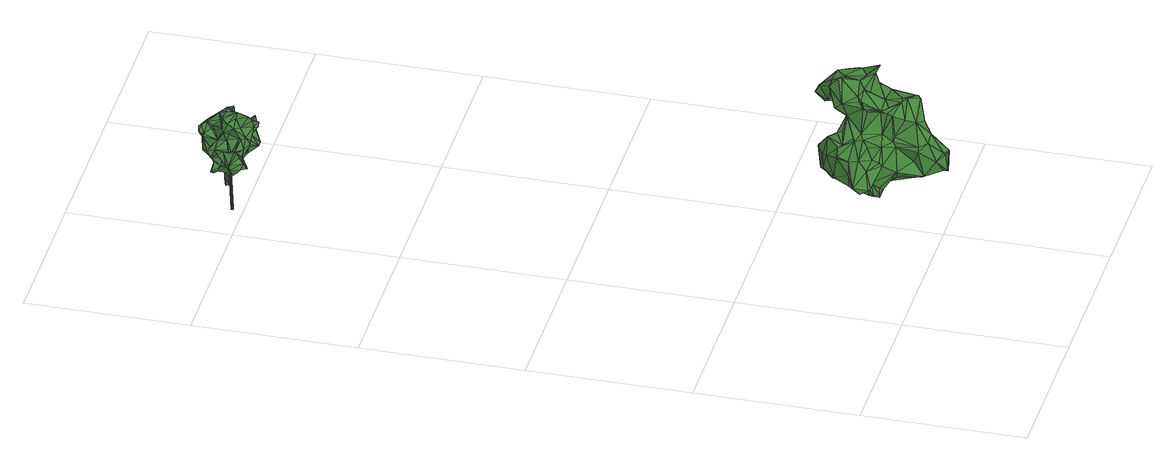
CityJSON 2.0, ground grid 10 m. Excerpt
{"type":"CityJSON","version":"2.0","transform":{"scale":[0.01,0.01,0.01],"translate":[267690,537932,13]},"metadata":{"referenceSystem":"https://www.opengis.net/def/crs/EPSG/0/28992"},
"CityObjects":{
"tree1":{"type":"SolitaryVegetationObject","attributes":{"gtid":465,"crown_width_m":3.5,"crown_median_z":18.24,"crown_r50_m":0.218,"crown_porosity":0.917,"trunk_H_m":4.5,"trunk_DBH_m":0.114,"trunk_radius_m":0.0569,"trunk_base_height_m":13.74,"original_gtid":"467"},"geometry":[{"type":"Solid","lod":"3","boundaries":[[[[0,1,2]],[[3,4,5]],[[6,7,8]],[[9,10,11]],[[12,13,14]],[[15,16,17]],[[18,19,20]],[[21,22,23]],[[24,25,2]],[[25,26,27]],[[28,29,30]],[[31,8,32]],[[6,8,31]],[[33,34,35]],[[36,34,33]],[[37,38,39]],[[18,20,40]],[[11,41,9]],[[42,43,44]],[[45,46,47]],[[48,49,50]],[[51,52,53]],[[33,35,54]],[[55,56,57]],[[58,59,60]],[[61,62,63]],[[64,62,61]],[[42,44,65]],[[9,66,67]],[[68,13,69]],[[65,39,42]],[[61,70,71]],[[72,70,61]],[[73,20,19]],[[40,20,73]],[[74,75,76]],[[77,48,78]],[[79,80,32]],[[37,65,69]],[[25,27,54]],[[81,82,83]],[[84,62,64]],[[26,13,12]],[[85,72,86]],[[87,69,13]],[[3,88,4]],[[89,88,3]],[[90,91,23]],[[90,23,92]],[[63,62,93]],[[94,95,96]],[[95,97,96]],[[4,88,98]],[[37,99,100]],[[35,34,2]],[[93,86,72]],[[15,17,7]],[[7,17,8]],[[31,101,6]],[[13,1,0]],[[102,103,104]],[[102,104,105]],[[79,106,80]],[[107,82,108]],[[24,2,1]],[[0,94,87]],[[13,0,87]],[[109,110,47]],[[9,41,66]],[[90,66,41]],[[58,111,112]],[[110,101,113]],[[50,78,48]],[[93,72,63]],[[19,114,73]],[[115,95,116]],[[117,118,119]],[[65,44,68]],[[3,120,121]],[[94,105,87]],[[28,122,29]],[[53,52,30]],[[123,124,64]],[[123,64,77]],[[65,37,39]],[[2,95,0]],[[94,0,95]],[[125,126,127]],[[128,123,78]],[[129,83,130]],[[55,41,11]],[[131,132,133]],[[45,127,134]],[[83,129,74]],[[67,122,135]],[[135,122,28]],[[136,117,68]],[[137,138,130]],[[5,139,3]],[[140,122,67]],[[65,68,69]],[[24,26,25]],[[26,24,1]],[[141,142,70]],[[28,143,135]],[[30,144,143]],[[13,26,1]],[[145,146,147]],[[145,147,148]],[[94,149,150]],[[96,149,94]],[[130,138,10]],[[26,12,27]],[[151,80,152]],[[153,62,84]],[[6,153,84]],[[129,154,33]],[[37,105,99]],[[30,120,53]],[[40,133,132]],[[83,76,50]],[[74,76,83]],[[5,4,98]],[[124,7,84]],[[18,155,19]],[[57,56,156]],[[129,54,74]],[[15,7,124]],[[17,16,43]],[[39,17,43]],[[42,39,43]],[[99,105,157]],[[127,45,125]],[[158,159,160]],[[87,105,37]],[[161,116,2]],[[95,2,116]],[[43,162,44]],[[51,163,100]],[[108,164,49]],[[165,166,167]],[[30,167,166]],[[30,166,165]],[[32,8,79]],[[30,143,28]],[[123,168,124]],[[169,170,171]],[[172,170,169]],[[40,132,18]],[[10,173,130]],[[76,75,174]],[[76,174,128]],[[10,175,173]],[[67,175,9]],[[100,38,37]],[[120,30,29]],[[52,102,30]],[[92,22,90]],[[92,23,22]],[[19,155,114]],[[68,44,162]],[[18,114,155]],[[60,59,85]],[[176,177,178]],[[176,179,177]],[[151,38,180]],[[171,180,38]],[[91,181,23]],[[58,182,59]],[[141,59,182]],[[59,141,85]],[[51,183,163]],[[32,125,31]],[[184,115,36]],[[161,36,115]],[[36,33,154]],[[53,183,51]],[[5,163,183]],[[185,90,41]],[[185,91,90]],[[21,23,181]],[[91,185,148]],[[184,186,144]],[[187,98,88]],[[145,156,178]],[[25,54,35]],[[25,35,2]],[[135,186,67]],[[7,6,84]],[[130,173,129]],[[64,124,84]],[[178,188,189]],[[111,190,107]],[[107,108,111]],[[141,182,191]],[[192,127,126]],[[144,115,184]],[[115,144,165]],[[81,83,50]],[[162,43,16]],[[8,17,39]],[[11,10,176]],[[193,189,194]],[[193,194,131]],[[94,195,105]],[[94,150,195]],[[196,149,97]],[[126,197,187]],[[81,50,49]],[[107,130,83]],[[147,146,3]],[[3,121,147]],[[168,198,27]],[[123,198,168]],[[162,16,15]],[[71,70,142]],[[89,126,88]],[[187,88,126]],[[71,142,191]],[[199,200,132]],[[3,139,120]],[[120,139,53]],[[183,139,5]],[[53,139,183]],[[192,89,146]],[[129,33,54]],[[71,201,61]],[[125,32,151]],[[15,124,202]],[[85,86,109]],[[11,176,55]],[[203,52,100]],[[100,52,51]],[[136,68,162]],[[192,126,89]],[[126,169,171]],[[80,151,32]],[[31,125,113]],[[140,21,121]],[[48,71,49]],[[77,71,48]],[[54,27,204]],[[54,204,74]],[[61,63,72]],[[62,86,93]],[[46,134,47]],[[200,18,132]],[[31,113,101]],[[134,133,73]],[[38,100,171]],[[171,100,163]],[[58,190,111]],[[76,128,78]],[[123,77,78]],[[29,122,120]],[[55,156,56]],[[106,205,152]],[[18,200,114]],[[109,200,199]],[[109,199,85]],[[15,168,162]],[[184,206,186]],[[30,102,195]],[[117,136,118]],[[69,87,207]],[[168,136,162]],[[168,118,136]],[[37,207,87]],[[69,207,37]],[[151,152,205]],[[97,208,196]],[[209,208,97]],[[10,138,176]],[[191,49,71]],[[114,134,73]],[[45,134,46]],[[187,210,98]],[[211,153,101]],[[211,101,110]],[[30,209,167]],[[174,75,198]],[[128,174,198]],[[199,132,131]],[[199,131,188]],[[199,188,85]],[[112,108,182]],[[191,182,108]],[[187,5,210]],[[200,134,114]],[[161,34,36]],[[47,134,109]],[[200,109,134]],[[134,127,193]],[[198,123,212]],[[9,175,10]],[[8,38,79]],[[39,38,8]],[[131,133,193]],[[134,193,133]],[[172,169,125]],[[125,169,126]],[[73,133,40]],[[115,165,167]],[[12,119,27]],[[117,119,12]],[[122,140,120]],[[85,188,60]],[[213,151,214]],[[102,52,103]],[[106,79,38]],[[110,113,47]],[[109,86,215]],[[5,171,163]],[[15,202,168]],[[107,190,216]],[[141,70,85]],[[126,171,197]],[[171,170,180]],[[148,57,145]],[[191,142,141]],[[138,179,176]],[[188,178,177]],[[50,76,78]],[[161,2,34]],[[143,186,135]],[[144,186,143]],[[168,119,118]],[[175,67,186]],[[175,186,206]],[[145,178,189]],[[146,189,193]],[[145,189,146]],[[203,105,104]],[[103,52,104]],[[112,182,58]],[[184,154,206]],[[38,205,106]],[[217,205,38]],[[190,58,216]],[[151,213,125]],[[172,214,170]],[[213,214,172]],[[160,159,218]],[[98,210,5]],[[147,181,148]],[[198,204,27]],[[140,67,66]],[[119,168,219]],[[148,181,91]],[[99,157,100]],[[120,140,121]],[[140,220,21]],[[27,219,168]],[[119,219,27]],[[117,12,14]],[[21,220,22]],[[206,154,175]],[[36,154,184]],[[173,175,154]],[[173,154,129]],[[21,181,121]],[[121,181,147]],[[217,38,151]],[[168,202,124]],[[109,211,110]],[[62,215,86]],[[191,108,49]],[[192,146,193]],[[95,167,97]],[[95,115,167]],[[193,127,192]],[[195,150,196]],[[97,149,96]],[[30,195,196]],[[30,165,144]],[[203,157,105]],[[100,157,203]],[[196,150,149]],[[203,104,52]],[[137,179,138]],[[185,41,57]],[[185,57,148]],[[61,201,64]],[[77,201,71]],[[64,201,77]],[[6,101,153]],[[97,167,209]],[[198,75,204]],[[74,204,75]],[[62,211,215]],[[195,102,105]],[[128,212,123]],[[198,212,128]],[[72,85,70]],[[117,14,68]],[[68,14,13]],[[146,89,3]],[[60,188,177]],[[60,177,58]],[[108,112,111]],[[83,82,107]],[[172,125,213]],[[47,113,45]],[[45,113,125]],[[180,170,214]],[[180,214,151]],[[115,116,161]],[[179,221,177]],[[179,137,221]],[[216,177,221]],[[216,221,137]],[[176,178,55]],[[58,177,216]],[[41,55,57]],[[196,208,30]],[[209,30,208]],[[217,151,205]],[[106,152,80]],[[187,197,5]],[[171,5,197]],[[66,90,220]],[[22,220,90]],[[66,220,140]],[[109,215,211]],[[108,82,164]],[[49,164,81]],[[82,81,164]],[[160,218,158]],[[137,222,216]],[[107,216,222]],[[130,222,137]],[[130,107,222]],[[153,211,62]],[[131,194,188]],[[189,188,194]],[[159,223,218]],[[158,223,159]],[[218,223,158]],[[57,156,145]],[[55,178,156]],[[224,225,226]],[[224,226,227]],[[227,226,228]],[[227,228,229]],[[226,225,230]],[[226,230,228]],[[228,230,231]],[[228,231,229]],[[230,225,232]],[[230,232,231]],[[231,232,233]],[[231,233,229]],[[232,225,234]],[[232,234,233]],[[233,234,235]],[[233,235,229]],[[234,225,236]],[[234,236,235]],[[235,236,237]],[[235,237,229]],[[236,225,238]],[[236,238,237]],[[237,238,239]],[[237,239,229]],[[238,225,240]],[[238,240,239]],[[239,240,241]],[[239,241,229]],[[240,225,242]],[[240,242,241]],[[241,242,243]],[[241,243,229]],[[242,225,244]],[[242,244,243]],[[243,244,245]],[[243,245,229]],[[244,225,246]],[[244,246,245]],[[245,246,247]],[[245,247,229]],[[246,225,248]],[[246,248,247]],[[247,248,249]],[[247,249,229]],[[248,225,250]],[[248,250,249]],[[249,250,251]],[[249,251,229]],[[250,225,252]],[[250,252,251]],[[251,252,253]],[[251,253,229]],[[252,225,254]],[[252,254,253]],[[253,254,255]],[[253,255,229]],[[254,225,256]],[[254,256,255]],[[255,256,257]],[[255,257,229]],[[256,225,258]],[[256,258,257]],[[257,258,259]],[[257,259,229]],[[258,225,260]],[[258,260,259]],[[259,260,261]],[[259,261,229]],[[260,225,262]],[[260,262,261]],[[261,262,263]],[[261,263,229]],[[262,225,264]],[[262,264,263]],[[263,264,265]],[[263,265,229]],[[264,225,266]],[[264,266,265]],[[265,266,267]],[[265,267,229]],[[266,225,268]],[[266,268,267]],[[267,268,269]],[[267,269,229]],[[268,225,270]],[[268,270,269]],[[269,270,271]],[[269,271,229]],[[270,225,272]],[[270,272,271]],[[271,272,273]],[[271,273,229]],[[272,225,224]],[[272,224,273]],[[273,224,227]],[[273,227,229]]]]}]},
"tree2":{"type":"SolitaryVegetationObject","attributes":{"gtid":427,"crown_width_m":7.19,"crown_median_z":16.85,"crown_r50_m":0.288,"crown_porosity":0.904,"trunk_H_m":3.76,"trunk_DBH_m":0.221,"trunk_radius_m":0.111,"trunk_base_height_m":13.09,"original_gtid":"428"},"geometry":[{"type":"Solid","lod":"3","boundaries":[[[[274,275,276]],[[277,278,279]],[[280,278,277]],[[281,282,283]],[[284,285,286]],[[287,288,289]],[[290,291,292]],[[293,294,295]],[[296,297,298]],[[299,300,301]],[[302,303,283]],[[304,305,306]],[[307,308,309]],[[310,285,311]],[[312,313,314]],[[315,316,307]],[[290,316,315]],[[317,318,319]],[[320,318,317]],[[321,322,323]],[[321,323,312]],[[324,314,313]],[[308,307,325]],[[326,327,305]],[[328,305,327]],[[301,329,330]],[[302,283,331]],[[332,333,334]],[[323,322,335]],[[292,336,327]],[[321,337,338]],[[339,340,341]],[[342,343,344]],[[345,346,347]],[[348,349,350]],[[351,352,353]],[[321,312,314]],[[308,354,355]],[[356,357,320]],[[358,359,360]],[[292,352,336]],[[335,361,324]],[[362,363,299]],[[279,363,362]],[[364,288,365]],[[366,365,288]],[[367,368,369]],[[320,317,356]],[[370,359,371]],[[339,371,359]],[[326,372,327]],[[370,373,374]],[[375,374,373]],[[376,309,355]],[[376,377,309]],[[378,285,379]],[[378,379,380]],[[381,298,382]],[[383,384,280]],[[385,343,286]],[[386,387,388]],[[386,388,347]],[[389,380,390]],[[279,384,383]],[[363,279,383]],[[391,392,393]],[[391,393,389]],[[326,316,372]],[[310,394,385]],[[371,394,395]],[[345,347,396]],[[291,310,292]],[[397,310,291]],[[322,338,398]],[[321,338,322]],[[399,400,401]],[[399,401,382]],[[367,402,368]],[[330,403,301]],[[404,357,405]],[[312,323,313]],[[314,337,321]],[[406,407,408]],[[409,350,375]],[[410,375,350]],[[352,411,336]],[[360,359,370]],[[344,398,342]],[[333,332,412]],[[413,414,415]],[[416,403,330]],[[348,409,417]],[[364,365,418]],[[387,419,294]],[[299,363,420]],[[421,407,282]],[[275,361,335]],[[379,285,284]],[[422,326,423]],[[295,294,419]],[[324,313,323]],[[389,324,361]],[[398,424,425]],[[425,424,426]],[[418,293,364]],[[387,294,418]],[[293,418,294]],[[427,398,338]],[[334,330,428]],[[335,322,357]],[[422,423,354]],[[369,377,376]],[[366,429,365]],[[367,369,430]],[[367,430,396]],[[397,394,310]],[[431,432,377]],[[342,433,379]],[[335,324,323]],[[434,340,339]],[[287,289,332]],[[290,327,372]],[[292,327,290]],[[408,421,435]],[[373,417,409]],[[295,436,293]],[[348,350,409]],[[291,290,315]],[[291,315,437]],[[364,293,436]],[[355,309,308]],[[376,304,438]],[[334,428,332]],[[301,439,440]],[[301,440,329]],[[431,315,432]],[[319,439,301]],[[400,399,441]],[[385,286,310]],[[307,309,377]],[[398,425,322]],[[375,373,409]],[[428,330,296]],[[442,443,444]],[[407,421,408]],[[320,357,425]],[[331,328,302]],[[445,277,279]],[[446,331,282]],[[295,447,289]],[[357,322,425]],[[357,275,335]],[[379,284,342]],[[382,410,381]],[[329,440,443]],[[329,443,441]],[[416,330,334]],[[448,449,392]],[[398,427,342]],[[337,342,427]],[[318,439,319]],[[365,387,418]],[[334,333,277]],[[373,450,451]],[[452,279,299]],[[279,362,299]],[[445,334,277]],[[438,453,454]],[[446,282,407]],[[411,352,351]],[[279,278,384]],[[278,280,384]],[[383,455,456]],[[456,457,383]],[[383,457,458]],[[396,430,345]],[[459,343,341]],[[344,343,459]],[[423,460,354]],[[415,461,413]],[[462,463,464]],[[366,349,465]],[[452,299,301]],[[453,438,306]],[[304,306,438]],[[466,388,467]],[[347,388,466]],[[339,359,434]],[[456,346,457]],[[457,346,345]],[[458,468,383]],[[469,470,471]],[[354,308,422]],[[456,455,346]],[[365,388,387]],[[472,297,329]],[[473,297,472]],[[375,410,474]],[[375,474,374]],[[466,467,367]],[[475,454,476]],[[295,412,447]],[[331,446,477]],[[478,331,477]],[[402,470,366]],[[479,340,434]],[[431,480,315]],[[311,285,378]],[[481,482,442]],[[428,296,483]],[[287,428,483]],[[363,414,420]],[[484,485,486]],[[424,481,487]],[[424,487,488]],[[424,482,481]],[[305,423,326]],[[422,308,325]],[[422,325,316]],[[310,286,285]],[[349,483,298]],[[483,288,287]],[[435,274,408]],[[377,432,307]],[[428,287,332]],[[461,489,490]],[[390,379,433]],[[390,433,337]],[[283,282,331]],[[277,412,419]],[[441,472,329]],[[307,316,325]],[[397,291,437]],[[482,344,459]],[[328,327,336]],[[491,371,339]],[[316,326,422]],[[439,318,440]],[[479,443,442]],[[434,400,443]],[[346,386,347]],[[488,440,318]],[[395,394,397]],[[459,341,492]],[[341,479,492]],[[493,344,482]],[[356,405,357]],[[393,380,389]],[[356,300,462]],[[333,412,277]],[[419,412,295]],[[395,486,371]],[[437,486,395]],[[404,275,357]],[[430,494,475]],[[369,475,494]],[[369,494,430]],[[304,423,305]],[[386,455,419]],[[361,275,274]],[[361,495,389]],[[274,276,408]],[[337,314,390]],[[392,274,435]],[[475,438,454]],[[404,405,464]],[[457,345,458]],[[434,359,358]],[[496,463,490]],[[462,497,420]],[[318,424,488]],[[318,426,424]],[[342,284,343]],[[496,498,408]],[[406,408,498]],[[289,447,412]],[[289,412,332]],[[328,499,302]],[[386,346,455]],[[404,276,275]],[[467,470,469]],[[367,467,469]],[[500,498,496]],[[297,296,330]],[[329,297,330]],[[324,389,390]],[[324,390,314]],[[315,307,432]],[[363,468,414]],[[383,468,363]],[[476,454,430]],[[475,476,430]],[[430,454,500]],[[445,279,452]],[[498,500,454]],[[465,402,366]],[[317,319,356]],[[396,466,367]],[[306,305,478]],[[490,463,461]],[[464,463,496]],[[500,496,490]],[[440,488,443]],[[411,448,499]],[[411,499,336]],[[442,487,481]],[[350,381,410]],[[470,429,366]],[[286,343,284]],[[341,343,491]],[[490,489,500]],[[461,500,489]],[[501,450,373]],[[345,461,415]],[[483,349,288]],[[299,420,497]],[[462,299,497]],[[320,426,318]],[[425,426,320]],[[502,301,300]],[[319,300,356]],[[487,444,488]],[[382,474,410]],[[484,315,503]],[[315,484,437]],[[406,446,407]],[[491,394,371]],[[419,455,277]],[[374,474,504]],[[358,374,504]],[[341,340,479]],[[423,304,460]],[[442,444,487]],[[505,479,442]],[[402,471,470]],[[404,464,276]],[[458,345,415]],[[461,463,420]],[[405,356,462]],[[405,462,464]],[[331,478,328]],[[305,328,478]],[[462,300,299]],[[469,471,367]],[[463,462,420]],[[502,300,319]],[[446,454,477]],[[446,498,454]],[[381,350,349]],[[400,504,401]],[[474,401,504]],[[306,477,453]],[[478,477,306]],[[453,477,454]],[[408,276,496]],[[464,496,276]],[[414,468,415]],[[458,415,468]],[[499,281,303]],[[372,316,290]],[[484,486,437]],[[400,434,504]],[[382,401,474]],[[461,430,500]],[[411,351,448]],[[448,351,449]],[[435,282,281]],[[506,480,465]],[[395,397,437]],[[302,499,303]],[[484,503,485]],[[485,450,486]],[[373,451,417]],[[348,417,451]],[[348,451,506]],[[434,358,504]],[[283,303,281]],[[435,421,282]],[[371,450,501]],[[373,370,501]],[[385,394,491]],[[486,450,371]],[[485,451,450]],[[371,501,370]],[[366,288,349]],[[465,349,506]],[[348,506,349]],[[393,311,378]],[[427,338,337]],[[342,337,433]],[[389,495,392]],[[274,495,361]],[[274,392,495]],[[365,429,467]],[[360,370,374]],[[328,336,499]],[[473,472,399]],[[382,473,399]],[[435,499,448]],[[435,281,499]],[[392,435,448]],[[441,399,472]],[[424,398,493]],[[493,398,344]],[[358,360,374]],[[491,343,385]],[[424,493,482]],[[459,492,505]],[[482,459,505]],[[482,505,442]],[[470,467,429]],[[492,479,505]],[[488,444,443]],[[406,498,446]],[[367,471,402]],[[461,420,413]],[[345,430,461]],[[414,413,420]],[[296,298,483]],[[502,319,301]],[[365,467,388]],[[339,341,491]],[[383,280,507]],[[507,277,455]],[[507,455,383]],[[507,280,277]],[[396,347,466]],[[289,288,508]],[[473,298,297]],[[473,382,298]],[[368,509,431]],[[402,509,368]],[[479,434,443]],[[441,443,400]],[[387,386,419]],[[377,369,368]],[[368,431,377]],[[376,475,369]],[[376,438,475]],[[452,301,403]],[[452,403,445]],[[295,508,436]],[[289,508,295]],[[445,403,334]],[[416,334,403]],[[349,298,381]],[[451,480,506]],[[485,480,451]],[[485,503,480]],[[315,480,503]],[[480,431,509]],[[480,509,465]],[[465,509,402]],[[311,392,510]],[[391,389,392]],[[393,378,380]],[[393,392,311]],[[510,310,311]],[[292,310,510]],[[355,354,460]],[[449,353,392]],[[392,353,510]],[[351,353,449]],[[292,353,352]],[[292,510,353]],[[355,460,376]],[[304,376,460]],[[379,390,380]],[[436,508,364]],[[288,364,508]],[[511,512,513]],[[511,513,514]],[[514,513,515]],[[514,515,516]],[[513,512,517]],[[513,517,515]],[[515,517,518]],[[515,518,516]],[[517,512,519]],[[517,519,518]],[[518,519,520]],[[518,520,516]],[[519,512,521]],[[519,521,520]],[[520,521,522]],[[520,522,516]],[[521,512,523]],[[521,523,522]],[[522,523,524]],[[522,524,516]],[[523,512,525]],[[523,525,524]],[[524,525,526]],[[524,526,516]],[[525,512,527]],[[525,527,526]],[[526,527,528]],[[526,528,516]],[[527,512,529]],[[527,529,528]],[[528,529,530]],[[528,530,516]],[[529,512,531]],[[529,531,530]],[[530,531,532]],[[530,532,516]],[[531,512,533]],[[531,533,532]],[[532,533,534]],[[532,534,516]],[[533,512,535]],[[533,535,534]],[[534,535,536]],[[534,536,516]],[[535,512,537]],[[535,537,536]],[[536,537,538]],[[536,538,516]],[[537,512,539]],[[537,539,538]],[[538,539,540]],[[538,540,516]],[[539,512,541]],[[539,541,540]],[[540,541,542]],[[540,542,516]],[[541,512,543]],[[541,543,542]],[[542,543,544]],[[542,544,516]],[[543,512,545]],[[543,545,544]],[[544,545,546]],[[544,546,516]],[[545,512,547]],[[545,547,546]],[[546,547,548]],[[546,548,516]],[[547,512,549]],[[547,549,548]],[[548,549,550]],[[548,550,516]],[[549,512,551]],[[549,551,550]],[[550,551,552]],[[550,552,516]],[[551,512,553]],[[551,553,552]],[[552,553,554]],[[552,554,516]],[[553,512,555]],[[553,555,554]],[[554,555,556]],[[554,556,516]],[[555,512,557]],[[555,557,556]],[[556,557,558]],[[556,558,516]],[[557,512,559]],[[557,559,558]],[[558,559,560]],[[558,560,516]],[[559,512,511]],[[559,511,560]],[[560,511,514]],[[560,514,516]]]]}]}
},
"vertices":[
[165,4075,749],[102,4083,746],[142,4006,767],[277,4064,510],[314,4102,496],[322,4095,522],[124,4191,485],[99,4204,507],[169,4202,532],[228,3892,527],[194,3891,521],[215,3914,500],[111,4092,681],[171,4122,727],[184,4105,676],[119,4209,587],[118,4211,597],[119,4211,588],[163,4060,244],[183,4085,225],[188,4077,233],[292,3959,480],[348,3942,489],[338,3955,475],[89,4078,739],[89,4052,714],[93,4085,706],[92,4078,644],[309,3945,644],[324,3971,576],[252,4001,627],[204,4201,460],[219,4223,491],[153,3992,656],[179,3952,717],[139,4013,726],[171,3925,701],[227,4204,638],[215,4185,577],[150,4237,612],[189,4063,248],[251,3929,503],[131,4236,646],[112,4231,619],[136,4220,656],[237,4173,378],[229,4167,359],[200,4163,363],[19,4060,561],[0,4024,482],[19,3996,560],[240,4129,569],[230,4052,629],[303,4069,545],[103,4017,677],[186,3953,468],[189,3964,470],[236,3983,479],[77,3959,435],[73,4007,388],[90,4010,394],[56,4085,437],[94,4129,451],[7,4131,422],[29,4134,504],[138,4222,657],[252,3929,504],[254,3923,588],[152,4190,671],[153,4191,672],[32,4042,450],[7,4043,478],[38,4104,413],[207,4098,264],[107,3976,604],[133,3993,593],[49,3997,555],[12,4095,545],[21,4060,561],[246,4260,556],[262,4239,513],[51,3988,542],[72,3960,506],[77,3953,559],[78,4160,486],[78,4038,383],[84,4079,404],[211,4119,717],[303,4104,488],[266,4084,474],[335,3923,481],[324,3954,461],[350,3942,488],[43,4123,394],[235,4087,733],[183,4047,741],[233,4060,726],[233,4059,724],[315,4112,487],[165,4163,641],[236,4177,613],[149,4162,475],[255,4053,667],[243,4054,663],[211,4076,679],[212,4108,697],[247,4259,556],[74,3959,506],[62,3954,468],[139,4099,366],[177,4141,403],[58,3929,451],[49,3924,448],[213,4185,449],[205,4099,264],[193,3952,702],[158,4010,739],[163,4163,641],[173,4150,605],[114,4080,658],[296,3991,561],[257,4009,500],[323,3970,575],[57,4119,542],[68,4168,522],[215,4185,450],[256,4105,484],[213,4146,423],[59,4033,538],[117,3949,614],[145,3929,555],[175,4015,328],[172,4063,297],[174,4064,297],[211,4098,361],[286,3932,625],[159,4168,623],[161,3971,535],[181,3949,513],[304,4069,544],[279,3979,551],[47,4006,391],[15,4028,452],[299,3939,657],[233,3936,655],[247,4009,471],[245,4053,458],[249,4009,472],[285,3979,459],[265,4059,725],[266,4060,725],[220,4221,491],[261,4239,515],[128,4164,474],[180,3918,657],[182,4086,226],[186,3990,462],[186,4105,675],[230,4050,629],[159,4066,604],[229,4034,605],[181,3952,718],[125,4203,600],[246,4137,565],[78,3979,494],[199,3962,669],[194,3972,605],[170,4022,679],[127,4121,567],[246,4103,491],[194,4129,546],[245,4138,563],[189,4126,480],[152,3930,575],[77,4025,524],[185,3936,601],[185,3953,469],[111,3986,446],[170,4002,433],[187,3964,471],[173,4190,543],[286,3980,461],[48,3964,435],[318,4079,543],[209,3894,676],[292,3957,479],[231,3910,639],[303,4106,490],[138,4019,391],[177,4039,416],[64,3954,468],[3,4017,453],[214,4081,452],[208,4081,380],[157,4048,368],[265,4054,678],[264,4053,679],[263,4086,499],[127,4065,578],[155,4048,368],[172,4065,297],[52,4075,505],[136,4171,510],[183,4087,629],[128,4055,619],[246,4238,524],[201,3897,647],[166,4186,667],[255,4051,668],[243,4052,663],[314,4113,489],[142,4128,451],[111,4058,523],[210,4188,458],[168,4153,525],[112,4089,444],[89,3985,472],[244,4238,523],[162,3981,616],[128,4057,619],[292,3957,481],[131,4021,468],[84,3977,517],[146,4018,661],[181,4045,74],[175,4045,74],[180,4046,74],[173,4063,524],[173,4064,524],[168,4063,524],[180,4048,74],[173,4066,524],[179,4049,74],[172,4067,524],[178,4050,74],[171,4068,524],[177,4051,74],[169,4069,524],[175,4051,74],[168,4069,523],[174,4051,74],[166,4069,523],[172,4050,74],[165,4068,523],[171,4049,74],[164,4067,523],[170,4048,74],[163,4066,523],[170,4047,74],[162,4065,524],[169,4045,74],[162,4063,524],[169,4044,74],[162,4062,524],[170,4042,74],[162,4061,524],[171,4041,74],[163,4059,524],[172,4040,74],[164,4058,524],[173,4040,74],[166,4058,524],[175,4039,74],[167,4057,524],[176,4039,74],[169,4058,524],[178,4040,74],[170,4058,524],[179,4041,74],[171,4059,524],[180,4042,74],[172,4060,524],[180,4043,74],[173,4061,524],
[1224,340,425],[1227,204,439],[1227,358,454],[1513,612,747],[1455,492,818],[1458,518,762],[1453,493,821],[973,431,275],[1009,464,367],[960,441,269],[1362,265,139],[1325,250,164],[1356,307,146],[1625,635,570],[1543,673,542],[1569,710,621],[1241,585,191],[1274,495,188],[1244,445,139],[1514,864,584],[1482,844,624],[1528,822,619],[1632,555,491],[1650,479,472],[1638,518,427],[1391,445,630],[1414,348,640],[1521,440,622],[950,487,245],[969,457,255],[1129,730,369],[1074,673,256],[1055,655,405],[1265,740,233],[1270,793,220],[1270,813,337],[1291,376,147],[1272,346,185],[1339,56,354],[1311,63,356],[1320,52,245],[1309,589,275],[1207,651,195],[1468,268,638],[1516,305,547],[1475,283,635],[1455,248,628],[1373,59,352],[1337,158,471],[1305,73,375],[1261,107,334],[1263,740,230],[1142,698,206],[1156,585,184],[1032,574,237],[1620,446,495],[1618,516,530],[936,525,290],[1643,663,661],[1608,628,685],[1601,589,678],[1255,154,457],[1099,467,149],[1403,84,246],[1374,62,350],[1512,408,167],[1574,366,210],[1489,365,185],[1411,251,237],[1440,346,180],[1412,253,239],[1226,663,668],[1305,705,785],[1312,760,722],[1531,681,370],[1552,592,418],[1659,681,346],[1120,415,149],[1129,414,124],[1162,401,161],[1203,785,231],[1267,816,337],[1381,307,667],[1300,238,562],[1596,448,275],[1502,490,159],[1513,535,183],[1223,206,408],[1389,540,648],[1360,562,701],[1487,827,502],[1465,808,522],[1504,642,514],[1299,653,544],[1263,669,456],[1253,697,451],[1515,525,129],[1498,490,158],[1193,612,183],[1567,592,217],[1575,587,223],[1631,665,235],[1230,749,428],[1255,751,359],[1308,241,181],[1314,213,196],[1271,192,212],[1663,601,325],[1709,491,378],[1339,582,773],[1453,492,818],[1420,364,189],[1390,763,721],[1435,851,639],[1402,769,661],[1238,175,238],[1318,81,245],[1277,249,236],[1184,326,276],[1278,246,221],[1410,434,204],[1435,462,213],[1236,710,628],[1347,476,222],[1365,217,381],[1713,451,381],[1656,412,247],[1647,487,313],[1386,578,485],[1517,521,664],[1258,355,469],[1271,297,585],[1128,487,455],[1051,437,422],[1125,399,473],[1599,676,221],[1698,617,304],[1099,444,146],[1555,700,703],[1224,538,678],[1249,553,685],[1236,562,692],[1532,589,627],[1562,588,356],[1449,878,583],[1464,749,743],[1275,443,622],[1076,404,397],[1182,738,217],[1185,765,236],[1505,240,407],[1390,209,518],[1462,288,479],[1340,148,258],[1645,618,577],[1502,752,585],[1237,635,585],[1250,626,380],[1234,716,305],[1339,147,255],[1614,399,219],[1091,388,368],[1514,839,571],[1381,512,246],[1112,660,436],[1520,321,555],[1560,358,485],[1675,389,360],[1558,270,343],[1634,384,350],[1559,316,374],[1493,538,715],[1030,517,417],[1551,724,632],[1078,452,248],[1132,416,188],[1510,538,182],[1489,579,262],[1479,532,695],[1054,649,414],[1152,572,470],[1386,688,758],[1350,671,773],[1314,685,786],[1270,579,706],[1458,315,349],[1194,772,320],[1204,530,671],[1360,338,646],[1259,402,619],[1242,363,618],[1452,548,402],[1295,691,629],[1413,722,653],[1271,576,707],[1305,639,621],[1449,617,630],[1358,563,604],[1718,439,406],[1730,461,407],[1660,578,281],[1165,643,428],[1202,577,468],[1034,579,402],[1029,575,314],[1572,366,212],[1378,561,314],[1546,221,367],[1534,224,365],[1616,565,491],[1388,538,264],[1455,555,257],[1431,527,247],[1552,291,373],[1543,340,461],[1293,530,593],[1274,444,619],[1482,411,166],[1533,421,269],[1501,261,385],[1261,671,457],[1280,246,304],[1229,422,494],[1333,407,602],[1155,518,486],[1015,446,254],[1188,537,505],[1513,526,131],[1435,362,607],[1377,560,311],[1638,436,249],[1527,290,357],[1481,579,357],[1453,572,737],[1505,753,584],[1303,547,405],[1229,394,176],[1386,495,9],[1375,495,9],[1386,498,9],[1376,493,385],[1376,495,385],[1365,492,385],[1385,501,9],[1375,498,385],[1383,503,9],[1373,500,385],[1380,505,9],[1371,502,385],[1378,506,9],[1368,503,385],[1375,506,9],[1365,504,385],[1372,506,9],[1362,503,385],[1369,505,9],[1360,502,385],[1367,503,9],[1357,500,384],[1365,501,9],[1355,498,384],[1364,498,9],[1354,495,384],[1364,495,9],[1354,492,384],[1364,492,9],[1354,490,384],[1365,489,9],[1355,487,384],[1367,487,9],[1357,485,384],[1370,485,9],[1360,483,384],[1372,484,9],[1362,482,384],[1375,484,9],[1365,481,385],[1378,484,9],[1368,482,385],[1381,485,9],[1371,483,385],[1383,487,9],[1373,485,385],[1385,490,9],[1375,487,385],[1386,492,9],[1376,490,385]
]}
